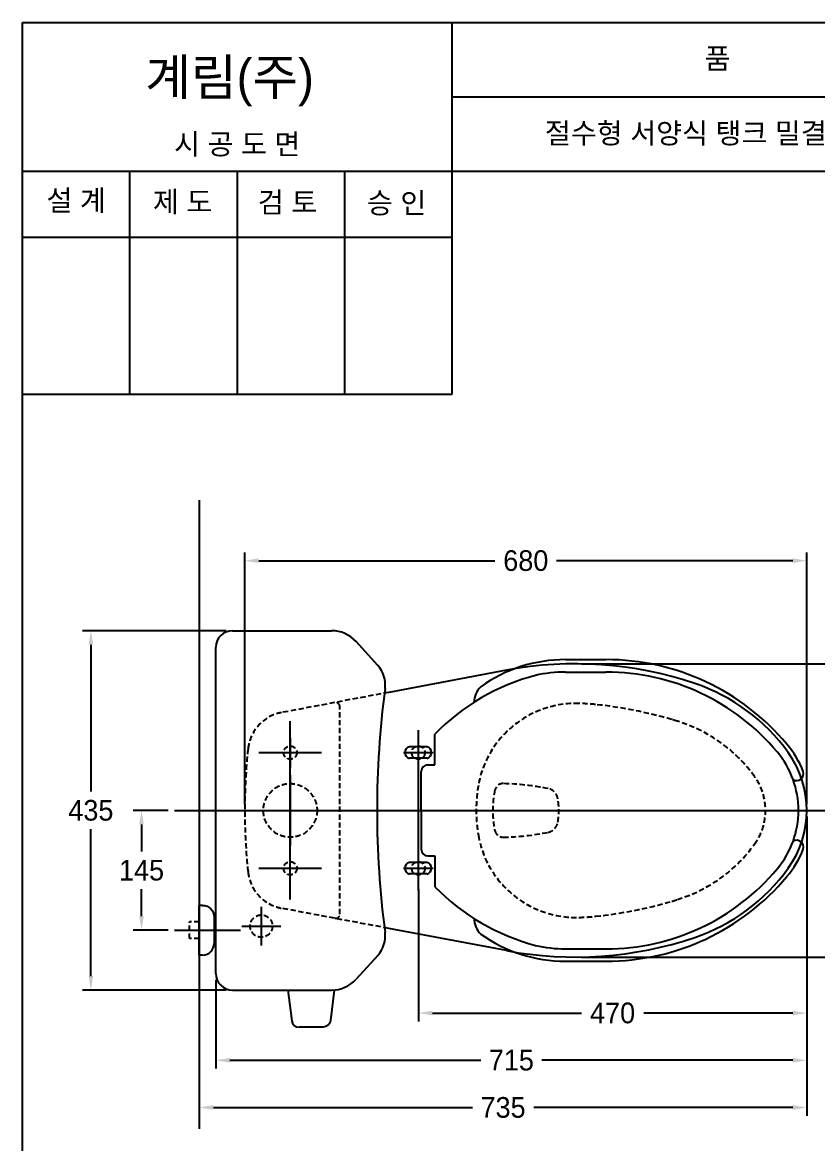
# Model space of a CAD drawing. Header units: millimetres. Extents: x 0 to 1800, y -67 to 2530.
# Drawn here: x 0 to 962, y 1173 to 2530 of the extents above; entities that cross this region are included whole.
import ezdxf
from ezdxf.enums import TextEntityAlignment as Align
from ezdxf.lldxf.tags import DXFTag

# ---------------------------------------------------------------- set-up
doc = ezdxf.new("R2010")
doc.units = ezdxf.units.MM
doc.linetypes.add('DASHED2', pattern=[9.525, 6.35, -3.175])
for name, color, linetype in [('TEXT', 7, 'Continuous'), ('내부선 및 부속', 4, 'Continuous'), ('도각라인', 255, 'Continuous'), ('외형선', 3, 'Continuous'), ('점선', 6, 'DASHED2'), ('중심선', 1, 'DASHED'), ('치수선', 7, 'Continuous')]:
    doc.layers.add(name, color=color, linetype=linetype)
doc.styles.add('____', font='')
doc.styles.add('타이틀', font='H2GTRM.TTF', dxfattribs={"height": 25})
doc.styles.get('____').set_extended_font_data('굴림')
tags = doc.linetypes.add('DASHDOT', pattern=[70, 31, -13, 13, -13]).pattern_tags.tags
tags[10:11] = [DXFTag(74, 4), DXFTag(75, 0), DXFTag(340, '0'), DXFTag(46, 0.0), DXFTag(50, 0.0), DXFTag(44, 0.0), DXFTag(45, 0.0)]
tags[8:9] = [DXFTag(74, 4), DXFTag(75, 0), DXFTag(340, '0'), DXFTag(46, 0.0), DXFTag(50, 0.0), DXFTag(44, 0.0), DXFTag(45, 0.0)]
tags[6:7] = [DXFTag(74, 4), DXFTag(75, 0), DXFTag(340, '0'), DXFTag(46, 0.0), DXFTag(50, 0.0), DXFTag(44, 0.0), DXFTag(45, 0.0)]
tags[4:5] = [DXFTag(74, 4), DXFTag(75, 0), DXFTag(340, '0'), DXFTag(46, 0.0), DXFTag(50, 0.0), DXFTag(44, 0.0), DXFTag(45, 0.0)]
tags = doc.linetypes.add('DASHED', pattern=[25.72, 12.86, -12.86]).pattern_tags.tags
tags[6:7] = [DXFTag(74, 4), DXFTag(75, 0), DXFTag(340, '0'), DXFTag(46, 0.0), DXFTag(50, 0.0), DXFTag(44, 0.0), DXFTag(45, 0.0)]
tags[4:5] = [DXFTag(74, 4), DXFTag(75, 0), DXFTag(340, '0'), DXFTag(46, 0.0), DXFTag(50, 0.0), DXFTag(44, 0.0), DXFTag(45, 0.0)]
doc.dimstyles.new('MSADIM', dxfattribs={"dimtxt": 33, "dimasz": 17, "dimexe": 10, "dimexo": 7.5, "dimgap": 10, "dimtad": 0, "dimtih": 1, "dimtoh": 1, "dimdec": 0, "dimzin": 1, "dimdsep": 46, "dimtxsty": '____', "dimcen": 11.25, "dimadec": 0, "dimazin": 0, "dimtfac": 1, "dimtdec": 0, "dimtix": 1, "dimtmove": 0, "dimatfit": 3, "dimfxl": 1, "dimtolj": 1, "dimtzin": 1, "dimarcsym": 0})

# ---------------------------------------------------------------- blocks, each defined once
blk = doc.blocks.new('*D5')
at = {"layer": '치수선', "color": 0, "linetype": 'Continuous', "lineweight": -2, "transparency": 16777216}
for p, q in [((176.5, 1576.3), (134.1, 1576.3)), ((144.1, 1559.3), (144.1, 1526.7)), ((144.1, 1448.3), (144.1, 1481)), ((176.5, 1431.3), (134.1, 1431.3))]:
    blk.add_line(p, q, dxfattribs=at)
at = {"layer": '치수선', "color": 0, "linetype": 'Continuous', "transparency": 16777216}
for points in [[(141.3, 1559.3), (146.9, 1559.3), (144.1, 1576.3)], [(141.3, 1448.3), (146.9, 1448.3), (144.1, 1431.3)]]:
    blk.add_solid(points, dxfattribs=at)
at = {"layer": '치수선', "color": 0, "linetype": 'Continuous', "transparency": 16777216, "insert": (144.1, 1503.8), "char_height": 25, "attachment_point": 5, "style": '____'}
blk.add_mtext('\\A1;145', dxfattribs=at)
blk = doc.blocks.new('*D8')
at = {"layer": '치수선', "color": 0, "linetype": 'Continuous', "lineweight": -2, "transparency": 16777216}
for p, q in [((246.5, 1793.8), (72.8, 1793.8)), ((82.8, 1776.8), (82.8, 1599.2)), ((82.8, 1375.8), (82.8, 1553.5)), ((246.5, 1358.8), (72.8, 1358.8))]:
    blk.add_line(p, q, dxfattribs=at)
at = {"layer": '치수선', "color": 0, "linetype": 'Continuous', "transparency": 16777216}
for points in [[(80, 1776.8), (85.6, 1776.8), (82.8, 1793.8)], [(80, 1375.8), (85.6, 1375.8), (82.8, 1358.8)]]:
    blk.add_solid(points, dxfattribs=at)
at = {"layer": '치수선', "color": 0, "linetype": 'Continuous', "transparency": 16777216, "insert": (82.8, 1576.3), "char_height": 25, "attachment_point": 5, "style": '____'}
blk.add_mtext('\\A1;435', dxfattribs=at)
blk = doc.blocks.new('*D9')
at = {"layer": '치수선', "color": 0, "linetype": 'Continuous', "lineweight": -2, "transparency": 16777216}
for p, q in [((269, 1583.8), (269, 1888.5)), ((949, 1583.8), (949, 1888.5)), ((286, 1878.5), (571.7, 1878.5)), ((932, 1878.5), (646.3, 1878.5))]:
    blk.add_line(p, q, dxfattribs=at)
at = {"layer": '치수선', "color": 0, "linetype": 'Continuous', "transparency": 16777216}
for points in [[(286, 1881.4), (286, 1875.7), (269, 1878.5)], [(932, 1881.4), (932, 1875.7), (949, 1878.5)]]:
    blk.add_solid(points, dxfattribs=at)
at = {"layer": '치수선', "color": 0, "linetype": 'Continuous', "transparency": 16777216, "insert": (609, 1878.5), "char_height": 25, "attachment_point": 5, "style": '____'}
blk.add_mtext('\\A1;680', dxfattribs=at)
blk = doc.blocks.new('*D10')
at = {"layer": '치수선', "color": 0, "linetype": 'Continuous', "lineweight": -2, "transparency": 16777216}
for p, q in [((676.5, 1753.8), (1063, 1753.8)), ((1053, 1736.8), (1053, 1599.1)), ((1053, 1415.8), (1053, 1553.5)), ((676.5, 1398.8), (1063, 1398.8))]:
    blk.add_line(p, q, dxfattribs=at)
at = {"layer": '치수선', "color": 0, "linetype": 'Continuous', "transparency": 16777216}
for points in [[(1050.2, 1736.8), (1055.8, 1736.8), (1053, 1753.8)], [(1050.2, 1415.8), (1055.8, 1415.8), (1053, 1398.8)]]:
    blk.add_solid(points, dxfattribs=at)
at = {"layer": '치수선', "color": 0, "linetype": 'Continuous', "transparency": 16777216, "insert": (1053, 1576.3), "char_height": 25, "attachment_point": 5, "style": '____'}
blk.add_mtext('\\A1;355', dxfattribs=at)
blk = doc.blocks.new('*D11')
at = {"layer": '치수선', "color": 0, "linetype": 'Continuous', "lineweight": -2, "transparency": 16777216}
for p, q in [((949, 1568.8), (949, 1321)), ((479, 1480.8), (479, 1321)), ((496, 1331), (676.3, 1331)), ((932, 1331), (751.7, 1331))]:
    blk.add_line(p, q, dxfattribs=at)
at = {"layer": '치수선', "color": 0, "linetype": 'Continuous', "transparency": 16777216}
for points in [[(496, 1333.9), (496, 1328.2), (479, 1331)], [(932, 1333.9), (932, 1328.2), (949, 1331)]]:
    blk.add_solid(points, dxfattribs=at)
at = {"layer": '치수선', "color": 0, "linetype": 'Continuous', "transparency": 16777216, "insert": (714, 1331), "char_height": 25, "attachment_point": 5, "style": '____'}
blk.add_mtext('\\A1;470', dxfattribs=at)
blk = doc.blocks.new('*D12')
at = {"layer": '치수선', "color": 0, "linetype": 'Continuous', "lineweight": -2, "transparency": 16777216}
for p, q in [((949, 1568.8), (949, 1263.9)), ((234, 1371.3), (234, 1263.9)), ((251, 1273.9), (554.4, 1273.9)), ((932, 1273.9), (628.6, 1273.9))]:
    blk.add_line(p, q, dxfattribs=at)
at = {"layer": '치수선', "color": 0, "linetype": 'Continuous', "transparency": 16777216}
for points in [[(251, 1276.7), (251, 1271), (234, 1273.9)], [(932, 1276.7), (932, 1271), (949, 1273.9)]]:
    blk.add_solid(points, dxfattribs=at)
at = {"layer": '치수선', "color": 0, "linetype": 'Continuous', "transparency": 16777216, "insert": (591.5, 1273.9), "char_height": 25, "attachment_point": 5, "style": '____'}
blk.add_mtext('\\A1;715', dxfattribs=at)
blk = doc.blocks.new('*D13')
at = {"layer": '치수선', "color": 0, "linetype": 'Continuous', "lineweight": -2, "transparency": 16777216}
for p, q in [((949, 1568.8), (949, 1206.7)), ((214, 1232.6), (214, 1206.7)), ((231, 1216.7), (544.4, 1216.7)), ((932, 1216.7), (618.6, 1216.7))]:
    blk.add_line(p, q, dxfattribs=at)
at = {"layer": '치수선', "color": 0, "linetype": 'Continuous', "transparency": 16777216}
for points in [[(231, 1219.6), (231, 1213.9), (214, 1216.7)], [(932, 1219.6), (932, 1213.9), (949, 1216.7)]]:
    blk.add_solid(points, dxfattribs=at)
at = {"layer": '치수선', "color": 0, "linetype": 'Continuous', "transparency": 16777216, "insert": (581.5, 1216.7), "char_height": 25, "attachment_point": 5, "style": '____'}
blk.add_mtext('\\A1;735', dxfattribs=at)

msp = doc.modelspace()

# ---------------------------------------------------------------- linework, layer by layer
at = {"layer": '내부선 및 부속', "linetype": 'Continuous'}
for p, q in [((656.9, 1758.8), (706, 1758.8)), ((656.9, 1743.8), (706, 1743.8)), ((499, 1631.4), (499, 1668.7)), ((489.4, 1653.3), (468.2, 1653.3)), ((489.4, 1639.4), (468.2, 1639.4)), ((490.5, 1631.4), (499, 1631.4)), ((482.5, 1576.3), (482.5, 1623.4)), ((482.5, 1576.3), (482.5, 1529.3)), ((490.5, 1521.3), (499, 1521.3)), ((499, 1521.3), (499, 1484)), ((489.4, 1513.3), (468.2, 1513.3)), ((489.4, 1499.4), (468.2, 1499.4)), ((218, 1461.3), (214, 1461.3)), ((232, 1447.3), (232, 1415.3)), ((234, 1441.6), (232, 1441.6)), ((234, 1421.1), (232, 1421.1)), ((218, 1401.3), (214, 1401.3)), ((656.9, 1408.8), (706, 1408.8)), ((656.9, 1393.8), (706, 1393.8)), ((321, 1358.8), (325.8, 1321.8)), ((377, 1358.9), (372.7, 1322.1)), ((363.8, 1314.1), (334.7, 1313.9))]:
    msp.add_line(p, q, dxfattribs=at)
at = {"layer": '내부선 및 부속', "linetype": 'Continuous', "flags": 128}
for points in [[(218, 1461.3, -0.414214), (232, 1447.3)], [(372.7, 1322.1, -0.379025), (363.8, 1314.1)]]:
    msp.add_lwpolyline(points, format="xyb", dxfattribs=at)
at = {"layer": '내부선 및 부속', "linetype": 'Continuous'}
for centre, radius, start, end in [((656.9, 1582.8), 176, 90, 125.5791), ((706, 1473.8), 285, 39.8384, 90), ((688.8, 1483.3), 265.3, 104.85, 135.6598), ((656.9, 1582.8), 161, 90, 102.9779), ((706, 1473.8), 270, 39.8384, 90), ((574.4, 1705.9), 28.3, 134.6943, 177.7522), ((828.9, 1576.3), 125, 22.0639, 39.8384), ((469.9, 1646.3), 7.18, 103.3907, 256.6094), ((487.7, 1646.3), 7.18, 283.3907, 76.6094), ((828.9, 1576.3), 110, 0, 39.8384), ((490.5, 1623.4), 8, 90, 180), ((936.6, 1620.9), 8.45, 239.8637, 16.7518), ((828.9, 1576.3), 110, 320.1616, 0), ((936.6, 1531.8), 8.45, 343.2482, 120.1363), ((490.5, 1529.3), 8, 180, 270), ((828.9, 1576.3), 125, 320.1616, 337.9361), ((469.9, 1506.3), 7.18, 103.3907, 256.6094), ((487.7, 1506.3), 7.18, 283.3907, 76.6094), ((706, 1678.8), 270, 270, 320.1616), ((706, 1678.8), 285, 270, 320.1616), ((688.8, 1669.4), 265.3, 224.3402, 255.15), ((574.4, 1446.8), 28.3, 182.2478, 225.3057), ((656.9, 1569.8), 176, 234.4209, 270), ((218, 1415.3), 14, 270, 360), ((656.9, 1569.8), 161, 257.0221, 270), ((334.7, 1322.9), 9, 187.3283, 270.36)]:
    msp.add_arc(centre, radius, start, end, dxfattribs=at)
at = {"layer": '도각라인', "color": 7}
for p, q in [((0, 2530), (1800, 2530)), ((0, 0), (0, 2530)), ((520, 2080), (520, 2530)), ((520, 2440), (1800, 2440)), ((0, 2350), (1800, 2350)), ((130, 2080), (130, 2350)), ((260, 2080), (260, 2350)), ((390, 2080), (390, 2350)), ((0, 2270), (520, 2270)), ((0, 2080), (520, 2080))]:
    msp.add_line(p, q, dxfattribs=at)
at = {"layer": '외형선', "linetype": 'Continuous'}
for p, q in [((214, 1951.6), (214, 1190.9)), ((214, 1401.3), (214, 1461.3)), ((214.7, 1431.3), (214.7, 1431.3))]:
    msp.add_line(p, q, dxfattribs=at)
at = {"layer": '외형선'}
for p, q in [((254, 1793.8), (374, 1793.8)), ((429.9, 1751.8), (403.6, 1780.7)), ((234, 1378.8), (234, 1773.8)), ((585.6, 1746), (443.1, 1719.2)), ((585.6, 1406.6), (443.1, 1433.5)), ((429.9, 1400.8), (403.6, 1371.9)), ((254, 1358.8), (374, 1358.8))]:
    msp.add_line(p, q, dxfattribs=at)
for centre, radius, start, end in [((254, 1773.8), 20, 90, 180), ((374, 1753.8), 40, 42.2857, 90), ((404, 1728.3), 35, 352.4692, 42.2857), ((669, 1303.8), 450, 71.2704, 100.6794), ((1553.4, 1576.3), 1124.4, 172.4692, 187.5308), ((739.6, 1512.2), 230, 35.6748, 71.2704), ((829, 1576.3), 120, 324.3147, 35.6853), ((739.6, 1640.5), 230, 288.7296, 324.3252), ((404, 1424.4), 35, 317.7143, 7.5308), ((669, 1848.8), 450, 259.3206, 288.7296), ((254, 1378.8), 20, 180, 270), ((374, 1398.8), 40, 270, 317.7143)]:
    msp.add_arc(centre, radius, start, end, dxfattribs=at)
at = {"layer": '점선'}
for p, q in [((443.1, 1719.2), (313.4, 1694.7)), ((384, 1450.7), (384, 1702)), ((443.1, 1433.5), (313.4, 1457.9)), ((202, 1421.1), (202, 1441.6)), ((214, 1441.6), (202, 1441.6)), ((214, 1421.1), (202, 1421.1))]:
    msp.add_line(p, q, dxfattribs=at)
for centre, radius in [((324, 1646.3), 8), ((479, 1646.3), 8), ((324, 1576.3), 32.5), ((324, 1506.3), 8), ((479, 1506.3), 8), ((289, 1436.3), 13.5)]:
    msp.add_circle(centre, radius, dxfattribs=at)
for centre, radius, start, end in [((379, 1702), 5, 0, 100.6794), ((669.8, 1585.8), 120, 88.3541, 170.0378), ((665.7, 1440.9), 265, 84.0149, 88.3541), ((638.6, 1182.3), 525, 73.7429, 84.0149), ((322.7, 1645.6), 50, 100.6794, 173.8846), ((638.6, 1182.3), 525, 72.9618, 73.7429), ((739.6, 1512.2), 180, 35.6748, 72.9618), ((969, 1576.3), 700, 173.8846, 186.1154), ((829, 1576.3), 70, 324.3147, 35.6853), ((724, 1576.3), 175, 170.0378, 189.9622), ((581.4, 1598.8), 10, 88.7905, 167.6627), ((575.2, 1303.8), 305, 78.4991, 88.7905), ((633, 1588), 15, 9.6035, 78.4991), ((684, 1576.3), 115, 167.6627, 192.3373), ((564, 1576.3), 85, 350.3965, 9.6035), ((633, 1564.6), 15, 281.5009, 350.3965), ((581.4, 1553.9), 10, 192.3373, 271.2095), ((575.2, 1848.8), 305, 271.2095, 281.5009), ((669.8, 1566.8), 120, 189.9622, 271.6459), ((739.6, 1640.5), 180, 287.0382, 324.3252), ((322.7, 1507.1), 50, 186.1154, 259.3206), ((638.6, 1970.3), 525, 275.9851, 286.2571), ((638.6, 1970.3), 525, 286.2571, 287.0382), ((379, 1450.7), 5, 259.3206, 0), ((665.7, 1711.7), 265, 271.6459, 275.9851)]:
    msp.add_arc(centre, radius, start, end, dxfattribs=at)
at = {"layer": '중심선', "linetype": 'DASHDOT'}
for p, q in [((324, 1468.3), (324, 1684.3)), ((479, 1479.4), (479, 1673.3)), ((324, 1664.3), (324, 1628.3)), ((479, 1628.3), (479, 1664.3)), ((286, 1646.3), (362, 1646.3)), ((306, 1646.3), (342, 1646.3)), ((461, 1646.3), (497, 1646.3)), ((324, 1618.8), (324, 1533.8)), ((184, 1576.3), (979, 1576.3)), ((324, 1488.3), (324, 1524.3)), ((479, 1488.3), (479, 1524.3)), ((286, 1506.3), (362, 1506.3)), ((306, 1506.3), (342, 1506.3)), ((461, 1506.3), (497, 1506.3)), ((289, 1459.8), (289, 1412.8)), ((184, 1431.3), (264, 1431.3)), ((265.5, 1436.3), (312.5, 1436.3))]:
    msp.add_line(p, q, dxfattribs=at)

# ---------------------------------------------------------------- texts
at = {"layer": 'TEXT', "style": '타이틀'}
for s, p in [('품             명', (915.7, 2486.4)), ('절수형 서양식 탱크 밀결형 사이펀 변기', (905.8, 2396)), ('시 공 도 면', (259.9, 2382.7)), ('설 계', (65, 2314.6)), ('제 도', (193.8, 2312.9)), ('검 토', (320.8, 2312.3)), ('승 인', (452.7, 2311.4))]:
    msp.add_text(s, height=25, dxfattribs=at).set_placement(p, align=Align.MIDDLE_CENTER)
msp.add_text('계림(주)', height=44, dxfattribs=at).set_placement((148.7, 2441.8))

# ---------------------------------------------------------------- dimensions: what is measured, and where the dimension line sits
at = {"layer": '치수선', "linetype": 'Continuous'}
for base, p1, p2, picture, middle in [((949, 1878.5), (269, 1576.3), (949, 1576.3), '*D9', (609, 1878.5)), ((214, 1216.7), (949, 1576.3), (214, 1240.1), '*D13', (581.5, 1216.7)), ((234, 1273.9), (949, 1576.3), (234, 1378.8), '*D12', (591.5, 1273.9)), ((479, 1331), (949, 1576.3), (479, 1488.3), '*D11', (714, 1331))]:
    dim = msp.add_linear_dim(base=base, p1=p1, p2=p2, dimstyle='MSADIM', override={"dimtxt": 25}, dxfattribs=at)
    dim.commit()
    dim.dimension.update_dxf_attribs({"geometry": picture, "text_midpoint": middle})
for base, p1, p2, picture, middle in [((82.8, 1793.8), (254, 1358.8), (254, 1793.8), '*D8', (82.8, 1576.3)), ((1053, 1398.8), (669, 1753.8), (669, 1398.8), '*D10', (1053, 1576.3))]:
    dim = msp.add_linear_dim(base=base, p1=p1, p2=p2, angle=90, dimstyle='MSADIM', override={"dimtxt": 25}, dxfattribs=at)
    dim.commit()
    dim.dimension.update_dxf_attribs({"geometry": picture, "text_midpoint": middle})
dim = msp.add_linear_dim(base=(144.1, 1576.3), p1=(184, 1431.3), p2=(184, 1576.3), angle=90, dimstyle='MSADIM', override={"dimtxt": 25}, dxfattribs=at)
dim.commit()
dim.dimension.update_dxf_attribs({"geometry": '*D5', "text_midpoint": (144.1, 1503.8), "dimtype": 160})

doc.saveas('drawing.dxf')
